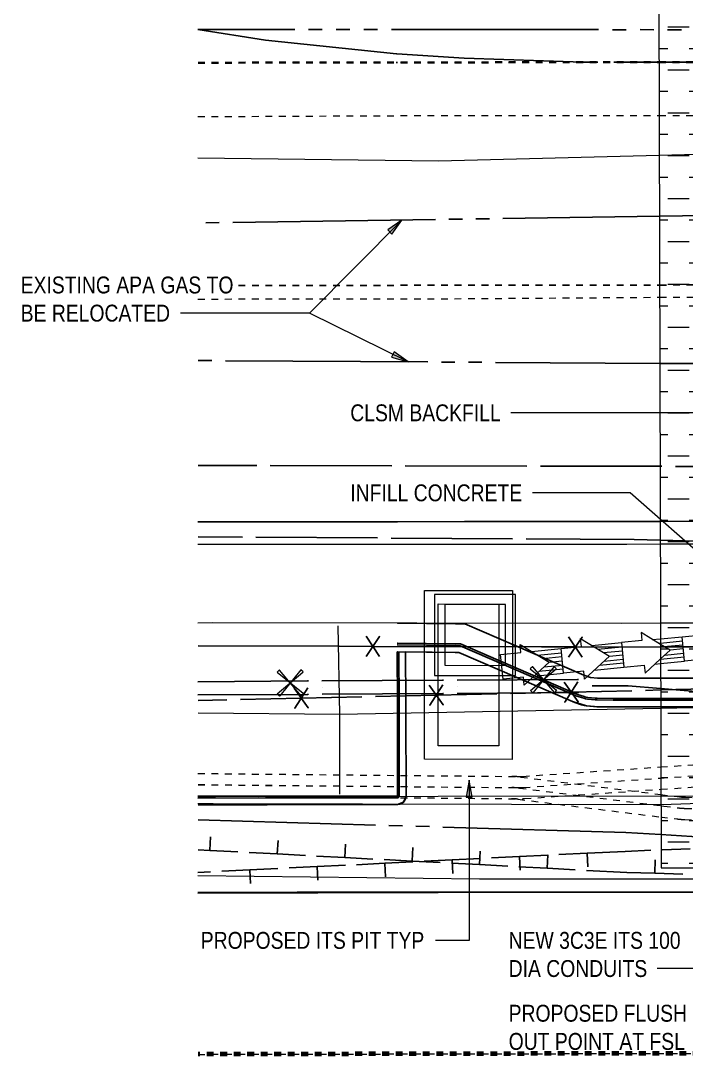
# Model space of a CAD drawing. Header units: metres. Extents: x 1 to 98, y 2 to 1697.
# Drawn here: x 5.67 to 15.53, y 1652.77 to 1668.07 of the extents above; entities that cross this region are included whole.
import ezdxf

# ---------------------------------------------------------------- set-up
doc = ezdxf.new("R2010")
doc.units = ezdxf.units.M
for name, pattern in [('ControlLine', [0.02, 0.0125, -0.0025, 0.0025, -0.0025]), ('Dashed', [0.0075, 0.005, -0.0025]), ('IMPORT-BDYS-Boundary _3_', [0.01, 0.009, -0.001]), ('IMPORT-BDYS-ProjBoundary', [0.008, 0.006, -0.002]), ('IMPORT-LNMK-LaneLine3 _3__2_', [0.012, 0.003, -0.009]), ('IMPORT-LNMK-LineCont _3_', [0.004, 0.001, -0.003]), ('IMPORT-LNMK-LineCont _3__2_', [0.004, 0.001, -0.003])]:
    doc.linetypes.add(name, pattern=pattern)
for name, color, linetype, lineweight in [('D-BDGE', 7, 'Continuous', 13), ('D-BDGE-LINE', 7, 'Continuous', 9), ('D-ENHA-TEXT', 7, 'Continuous', 9)]:
    doc.layers.add(name, color=color, linetype=linetype, lineweight=lineweight)
doc.styles.add('Arial Narrow_3', font='ARIALN.TTF', dxfattribs={"height": 0.25})

# ---------------------------------------------------------------- blocks, each defined once
blk = doc.blocks.new('T2DPAA-T2D-PWA-RW-M2D-000002_ControlLinesMinor_rvt-1-DRG-2871021 - GENERAL ARRANGEMENT PLAN')
at = {"layer": 'D-BDGE', "color": 150, "linetype": 'ControlLine', "lineweight": 35, "true_color": 0x0080ff}
for p, q in [((567.83, 1667.452), (574.656, 1667.461)), ((574.656, 1667.461), (576.256, 1667.463))]:
    blk.add_line(p, q, dxfattribs=at)
blk = doc.blocks.new('T2DPAA-T2D-PWA-SU-M2D-000003_250_dwg-40806560-DRG-2871021 - GENERAL ARRANGEMENT PLAN')
at = {"color": 253, "lineweight": 25, "true_color": 0xa3d0a3}
for p, q in [((20.907, 1575.642), (21.111, 1575.658)), ((21.315, 1575.675), (21.519, 1575.692)), ((17.238, 1575.341), (20.295, 1575.592)), ((20.499, 1575.608), (20.703, 1575.625)), ((14.385, 1575.108), (15.81, 1575.225)), ((16.014, 1575.241), (16.218, 1575.258)), ((16.422, 1575.275), (16.626, 1575.291)), ((16.83, 1575.308), (17.034, 1575.325))]:
    blk.add_line(p, q, dxfattribs=at)
at = {"color": 9, "lineweight": 25, "true_color": 0xd0d0a3}
for p, q in [((21.421, 1572.913), (19.113, 1572.689)), ((22.099, 1572.979), (21.421, 1572.913)), ((18.516, 1572.63), (18.317, 1572.611)), ((18.914, 1572.669), (18.715, 1572.65)), ((18.118, 1572.592), (15.132, 1572.301)), ((14.933, 1572.282), (14.734, 1572.262)), ((21.606, 1570.741), (22.17, 1570.784)), ((19.179, 1570.556), (21.606, 1570.741)), ((15.19, 1570.252), (18.182, 1570.48)), ((18.381, 1570.495), (18.581, 1570.51)), ((18.78, 1570.526), (18.979, 1570.541)), ((14.791, 1570.222), (14.991, 1570.237)), ((15.347, 1563.443), (17.971, 1563.582)), ((18.17, 1563.593), (18.37, 1563.603)), ((18.57, 1563.614), (18.77, 1563.625))]:
    blk.add_line(p, q, dxfattribs=at)
at = {"color": 151, "lineweight": 25, "true_color": 0xa3b9ff}
for p, q in [((23.329, 1569.352), (21.96, 1569.241)), ((21.734, 1569.223), (19.967, 1569.081)), ((21.761, 1569.225), (21.734, 1569.223)), ((19.767, 1569.065), (17.973, 1568.92)), ((17.774, 1568.904), (15.98, 1568.76)), ((15.78, 1568.744), (14.916, 1568.674)), ((22.658, 1568.181), (21.827, 1568.132)), ((17.851, 1567.837), (19.646, 1567.974)), ((15.857, 1567.686), (17.652, 1567.822)), ((15.003, 1567.621), (15.657, 1567.671))]:
    blk.add_line(p, q, dxfattribs=at)
at = {"color": 21, "lineweight": 25, "true_color": 0xdea3a3}
for p, q in [((22.015, 1565.923), (21.791, 1565.899)), ((15.626, 1565.249), (15.2, 1565.204))]:
    blk.add_line(p, q, dxfattribs=at)
at = {"color": 9, "lineweight": 25, "true_color": 0xd0a3d0}
for p, q in [((19.007, 1565.723), (19.007, 1565.723)), ((17.015, 1565.546), (17.015, 1565.546))]:
    blk.add_line(p, q, dxfattribs=at)
at = {"color": 41, "lineweight": 25, "true_color": 0xffd0a3}
for p, q in [((22.643, 1563.617), (22.23, 1563.566)), ((21.128, 1563.425), (20.715, 1563.37)), ((20.137, 1563.293), (19.724, 1563.238)), ((18.556, 1563.095), (18.972, 1563.108)), ((19.146, 1563.162), (18.733, 1563.107)), ((19.555, 1563.125), (19.972, 1563.137)), ((20.555, 1563.154), (20.971, 1563.166)), ((15.557, 1563.008), (15.974, 1563.02)), ((16.557, 1563.037), (16.973, 1563.049)), ((17.556, 1563.066), (17.973, 1563.078)), ((18.154, 1563.03), (17.741, 1562.975)), ((17.163, 1562.899), (16.75, 1562.844)), ((15.409, 1562.666), (15.594, 1562.691)), ((16.172, 1562.767), (15.759, 1562.713))]:
    blk.add_line(p, q, dxfattribs=at)
at = {"color": 151, "lineweight": 25, "true_color": 0xa3b9ff, "flags": 128}
blk.add_lwpolyline([(21.827, 1568.132), (21.44, 1568.11), (19.845, 1567.989)], dxfattribs=at)
at = {"color": 21, "lineweight": 25, "true_color": 0xdea3a3, "flags": 128}
for points in [[(21.961, 1566.558), (23.196, 1566.662), (23.555, 1566.692)], [(15.134, 1566.01), (17.216, 1566.176), (17.714, 1566.216), (20.206, 1566.414), (20.705, 1566.454), (21.148, 1566.489), (21.961, 1566.558)], [(20.592, 1566.595), (20.815, 1566.314), (20.817, 1566.312)], [(20.616, 1566.296), (20.791, 1566.609), (20.793, 1566.611)], [(17.602, 1566.357), (17.824, 1566.076), (17.827, 1566.074)], [(17.626, 1566.058), (17.801, 1566.371), (17.803, 1566.373)], [(23.582, 1566.088), (22.686, 1565.993), (22.015, 1565.923)], [(21.593, 1565.878), (20.698, 1565.784), (19.802, 1565.689)], [(20.582, 1565.922), (20.811, 1565.647), (20.813, 1565.645)], [(20.782, 1565.944), (20.615, 1565.627), (20.613, 1565.624)], [(18.593, 1565.713), (18.822, 1565.438), (18.824, 1565.436)], [(18.793, 1565.734), (18.626, 1565.417), (18.624, 1565.414)], [(19.604, 1565.668), (18.709, 1565.574), (17.813, 1565.48)], [(17.615, 1565.459), (16.72, 1565.364), (15.825, 1565.27)], [(16.604, 1565.503), (16.833, 1565.228), (16.836, 1565.226)], [(16.804, 1565.524), (16.637, 1565.207), (16.635, 1565.205)]]:
    blk.add_lwpolyline(points, dxfattribs=at)
at = {"color": 9, "lineweight": 25, "true_color": 0xd0a3d0, "flags": 128}
for points in [[(22.013, 1565.946), (22.946, 1565.944), (23.61, 1566.046)], [(18.999, 1565.821), (20.777, 1565.979), (20.791, 1565.98)], [(21, 1565.9), (21.529, 1565.946), (22.013, 1565.946)], [(17.006, 1565.644), (18.785, 1565.802), (18.799, 1565.803)], [(19.016, 1565.625), (20.795, 1565.783), (20.809, 1565.784)], [(15.177, 1565.482), (16.793, 1565.626), (16.807, 1565.627)], [(17.024, 1565.448), (18.803, 1565.606), (18.817, 1565.607)], [(15.193, 1565.286), (16.81, 1565.429), (16.824, 1565.431)]]:
    blk.add_lwpolyline(points, dxfattribs=at)
at = {"color": 9, "lineweight": 25, "true_color": 0xd0d0a3, "flags": 128}
for points in [[(22.196, 1563.789), (22.958, 1563.804), (23.793, 1563.891)], [(18.969, 1563.635), (21.675, 1563.779), (22.196, 1563.789)]]:
    blk.add_lwpolyline(points, dxfattribs=at)
at = {"color": 41, "lineweight": 25, "true_color": 0xffd0a3, "flags": 128}
for points in [[(21.155, 1563.226), (21.128, 1563.423), (21.128, 1563.425), (21.69, 1563.499), (22.064, 1563.546)], [(17.55, 1563.266), (17.556, 1563.068), (17.556, 1563.066), (17.14, 1563.054)], [(18.55, 1563.295), (18.556, 1563.097), (18.556, 1563.095), (18.139, 1563.083)], [(19.549, 1563.324), (19.555, 1563.126), (19.555, 1563.125), (19.139, 1563.112)], [(20.163, 1563.095), (20.137, 1563.292), (20.137, 1563.293), (20.55, 1563.348)], [(20.549, 1563.354), (20.555, 1563.155), (20.555, 1563.154), (20.138, 1563.142)], [(22.139, 1563.411), (22.15, 1563.213), (22.15, 1563.211)], [(15.551, 1563.208), (15.557, 1563.009), (15.557, 1563.008), (15.382, 1563.003)], [(16.551, 1563.237), (16.557, 1563.039), (16.557, 1563.037), (16.14, 1563.025)], [(19.172, 1562.963), (19.146, 1563.16), (19.146, 1563.162), (19.559, 1563.217)], [(21.138, 1563.171), (21.739, 1563.188), (22.15, 1563.211), (22.566, 1563.234)], [(17.189, 1562.701), (17.163, 1562.897), (17.163, 1562.899), (17.576, 1562.954)], [(18.181, 1562.832), (18.155, 1563.029), (18.154, 1563.03), (18.568, 1563.085)], [(16.198, 1562.569), (16.172, 1562.766), (16.172, 1562.767), (16.585, 1562.822)]]:
    blk.add_lwpolyline(points, dxfattribs=at)
blk = doc.blocks.new('T2DPAA-T2D-PWA-SU-M2D-000001_ExistingUtilities_rvt-1-DRG-2871021 - GENERAL ARRANGEMENT PLAN')
at = {"color": 254, "lineweight": 25, "true_color": 0xd0d0d0, "rotation": 355.285451560958}
blk.add_blockref('T2DPAA-T2D-PWA-SU-M2D-000003_250_dwg-40806560-DRG-2871021 - GENERAL ARRANGEMENT PLAN', (424.033, 99.349), dxfattribs=at)
blk = doc.blocks.new('T2DPAA-T2D-C3S-RW-M2D-100010_dwg-40802999-DRG-2871021 - GENERAL ARRANGEMENT PLAN')
at = {"color": 9, "lineweight": 25, "true_color": 0xc3c3c3}
for p, q in [((251.767, -121.945), (253.358, -121.812)), ((251.097, -122.001), (251.767, -121.945)), ((252.342, -128.72), (253.933, -128.587)), ((252.538, -131.033), (254.129, -130.903)), ((251.402, -131.084), (251.502, -131.107)), ((251.502, -131.107), (251.605, -131.109)), ((252.564, -131.332), (254.155, -131.202)), ((252.566, -131.357), (254.157, -131.227)), ((252.574, -131.456), (254.165, -131.327))]:
    blk.add_line(p, q, dxfattribs=at)
at = {"color": 9, "linetype": 'IMPORT-LNMK-LaneLine3 _3__2_', "lineweight": 25, "true_color": 0xc3c3c3}
blk.add_line((252.046, -125.233), (253.637, -125.1), dxfattribs=at)
at = {"color": 9, "lineweight": 25, "true_color": 0xc3c3c3, "flags": 128}
for points in [[(244.922, -122.026), (245.933, -122.099), (247.882, -122.14), (247.885, -122.14), (247.885, -122.14), (248.884, -122.125), (250.645, -122.036), (250.742, -122.029), (250.844, -122.021), (250.864, -122.02)], [(245.521, -129.292), (246.528, -129.207), (248.461, -129.045), (248.463, -129.045), (248.464, -129.045), (249.456, -128.962), (251.212, -128.815), (251.31, -128.807), (251.412, -128.798), (251.431, -128.797), (251.664, -128.777), (252.342, -128.72)], [(248.584, -130.54), (248.589, -130.54), (249.445, -130.479), (249.582, -130.469), (251.402, -131.084)], [(248.609, -130.839), (248.614, -130.839), (249.466, -130.778), (249.544, -130.772), (251.306, -131.368), (251.331, -131.375), (251.435, -131.399), (251.46, -131.404), (251.486, -131.406), (251.599, -131.409), (251.625, -131.408), (251.864, -131.389), (252.564, -131.332)], [(248.611, -130.864), (248.616, -130.864), (249.468, -130.803), (249.541, -130.798), (251.298, -131.391), (251.325, -131.399), (251.429, -131.423), (251.457, -131.429), (251.485, -131.431), (251.598, -131.434), (251.627, -131.433), (251.866, -131.414), (252.566, -131.357)], [(245.855, -133.34), (246.945, -133.249), (247.167, -133.23), (247.934, -133.166), (248.801, -133.094), (248.697, -131.876), (248.684, -131.723), (248.62, -130.964)], [(245.857, -133.365), (246.948, -133.273), (247.169, -133.255), (247.936, -133.191), (248.803, -133.118), (248.809, -133.117), (248.815, -133.114), (248.82, -133.11), (248.823, -133.104), (248.825, -133.098), (248.826, -133.091), (248.722, -131.874), (248.709, -131.721), (248.645, -130.962)], [(245.866, -133.464), (246.888, -133.379), (247.177, -133.355), (247.945, -133.29), (248.811, -133.218), (248.896, -133.174), (248.925, -133.083), (248.822, -131.866), (248.809, -131.712), (248.744, -130.955)], [(245.866, -133.464), (246.956, -133.373), (247.177, -133.355), (247.945, -133.29), (248.811, -133.218), (248.843, -133.211), (248.872, -133.196), (248.896, -133.174), (248.914, -133.147), (248.924, -133.116), (248.925, -133.083), (248.822, -131.866), (248.809, -131.712), (248.744, -130.955)], [(248.619, -130.964), (248.624, -130.963), (249.475, -130.903), (249.529, -130.899), (251.266, -131.486), (251.302, -131.497), (251.406, -131.521), (251.443, -131.528), (251.48, -131.531), (251.596, -131.534), (251.633, -131.533), (251.874, -131.514), (252.574, -131.456)], [(248.744, -130.955), (249.529, -130.899), (251.266, -131.486), (251.48, -131.531), (251.633, -131.533), (252.574, -131.456)], [(251.605, -131.109), (251.84, -131.09), (252.538, -131.033)], [(252.574, -131.456), (253.634, -131.37), (254.169, -131.326)], [(254.389, -133.912), (253.579, -134.124), (253.417, -134.138), (252.936, -134.178), (252.42, -134.221), (251.424, -134.304), (250.427, -134.387), (249.525, -134.462), (249.513, -134.463), (249.43, -134.47), (248.434, -134.553), (247.437, -134.636), (246.441, -134.719), (245.972, -134.758)]]:
    blk.add_lwpolyline(points, dxfattribs=at)
at = {"color": 9, "linetype": 'IMPORT-LNMK-LineCont _3__2_', "lineweight": 25, "true_color": 0xc3c3c3, "flags": 128}
blk.add_lwpolyline([(244.963, -122.515), (245.96, -122.431), (247.893, -122.269), (247.896, -122.269), (247.896, -122.269), (248.889, -122.186), (250.645, -122.039), (250.742, -122.031), (250.844, -122.022), (250.864, -122.02)], dxfattribs=at)
at = {"color": 9, "linetype": 'IMPORT-LNMK-LaneLine3 _3__2_', "lineweight": 25, "true_color": 0xc3c3c3, "flags": 128}
blk.add_lwpolyline([(245.234, -125.803), (246.236, -125.719), (248.169, -125.558), (248.171, -125.557), (248.172, -125.557), (249.164, -125.474), (250.92, -125.327), (251.018, -125.319), (251.12, -125.311), (251.139, -125.309), (251.372, -125.289), (252.046, -125.233)], dxfattribs=at)
blk = doc.blocks.new('T2DPAA-T2D-PWC-RW-M2D-100010_RoadDesign_rvt-1-DRG-2871021 - GENERAL ARRANGEMENT PLAN')
at = {"color": 9, "lineweight": 25, "true_color": 0xc3c3c3, "rotation": 355.285451560958}
blk.add_blockref('T2DPAA-T2D-C3S-RW-M2D-100010_dwg-40802999-DRG-2871021 - GENERAL ARRANGEMENT PLAN', (333.764, 1809.686), dxfattribs=at)
blk = doc.blocks.new('T2DPAA-T2D-PWA-SU-M2D-000002_dwg-40815123-DRG-2871021 - GENERAL ARRANGEMENT PLAN')
at = {"color": 254, "linetype": 'IMPORT-LNMK-LineCont _3_', "lineweight": 18, "true_color": 0xe1e1e1}
for p, q in [((32.427, 1553.671), (34.021, 1553.804)), ((32.655, 1550.988), (34.248, 1551.13))]:
    blk.add_line(p, q, dxfattribs=at)
at = {"color": 254, "lineweight": 18, "true_color": 0xe1e1e1}
for p, q in [((34.068, 1553.251), (32.477, 1553.079)), ((32.964, 1547.348), (34.558, 1547.483)), ((33.063, 1546.184), (34.657, 1546.322)), ((34.762, 1545.082), (33.17, 1544.92))]:
    blk.add_line(p, q, dxfattribs=at)
at = {"color": 254, "linetype": 'IMPORT-LNMK-LineCont _3_', "lineweight": 18, "true_color": 0xe1e1e1, "flags": 128}
for points in [[(25.621, 1553.092), (29.063, 1553.392), (32.427, 1553.671)], [(25.843, 1550.4), (29.224, 1550.681), (32.655, 1550.988)]]:
    blk.add_lwpolyline(points, dxfattribs=at)
at = {"color": 254, "lineweight": 18, "true_color": 0xe1e1e1, "flags": 128}
for points in [[(32.477, 1553.079), (29.224, 1552.728), (25.672, 1552.478)], [(26.142, 1546.782), (26.585, 1546.82), (32.469, 1547.305), (32.964, 1547.348)], [(26.237, 1545.624), (26.457, 1545.643), (32.481, 1546.134), (33.063, 1546.184)], [(28.538, 1543.268), (28.441, 1544.439), (28.309, 1545.747)], [(33.17, 1544.92), (28.441, 1544.439), (26.348, 1544.288)], [(33.279, 1543.631), (33.305, 1543.633), (33.979, 1543.684), (34.525, 1543.833), (34.857, 1543.964)], [(33.29, 1543.503), (33.303, 1543.505), (34.002, 1543.59), (34.527, 1543.725), (34.865, 1543.863)], [(26.449, 1543.06), (26.705, 1543.081), (33.279, 1543.631)], [(26.457, 1542.957), (26.68, 1542.976), (33.29, 1543.503)], [(26.567, 1541.63), (30.112, 1541.937), (34.172, 1542.278), (34.146, 1542.635)], [(26.545, 1541.895), (30.705, 1542.187), (34.566, 1542.507), (34.576, 1542.082)]]:
    blk.add_lwpolyline(points, dxfattribs=at)
blk = doc.blocks.new('T2DPAA-T2D-PWA-SU-M2D-000001_dwg-40815111-DRG-2871021 - GENERAL ARRANGEMENT PLAN')
at = {"color": 254, "linetype": 'IMPORT-BDYS-Boundary _3_', "lineweight": 18, "true_color": 0xe1e1e1}
blk.add_line((104.962, 1635.833), (114.514, 1636.639), dxfattribs=at)
blk = doc.blocks.new('T2DPAA-T2D-PWA-GN-XRF-000103_dwg-40807629-DRG-2871021 - GENERAL ARRANGEMENT PLAN')
at = {"color": 201, "linetype": 'IMPORT-BDYS-ProjBoundary', "lineweight": 70, "true_color": 0xe088ff, "flags": 128}
blk.add_lwpolyline([(345.066, 1489.775), (328.778, 1488.393), (322.042, 1487.824), (322.223, 1485.695), (312.671, 1484.889)], dxfattribs=at)
blk = doc.blocks.new('T2DPAA-T2D-PWA-SU-M2D-000100_Survey_rvt-1-DRG-2871021 - GENERAL ARRANGEMENT PLAN')
at = {"color": 254, "lineweight": 18, "true_color": 0xe1e1e1, "rotation": 355.285451560958}
for name, p in [('T2DPAA-T2D-PWA-SU-M2D-000002_dwg-40815123-DRG-2871021 - GENERAL ARRANGEMENT PLAN', (414.642, 120.923)), ('T2DPAA-T2D-PWA-SU-M2D-000001_dwg-40815111-DRG-2871021 - GENERAL ARRANGEMENT PLAN', (328.77, 31.098)), ('T2DPAA-T2D-PWA-GN-XRF-000103_dwg-40807629-DRG-2871021 - GENERAL ARRANGEMENT PLAN', (134.17, 198.604))]:
    blk.add_blockref(name, p, dxfattribs=at)
blk = doc.blocks.new('T2DPAA-T2D-C3S-SD-M2D-100010_250_dwg-40816791-DRG-2871021 - GENERAL ARRANGEMENT PLAN')
at = {"lineweight": 18}
for p, q in [((273.864, -133.822), (274.179, -133.765)), ((273.743, -133.844), (273.864, -133.822)), ((273.838, -133.891), (273.869, -133.886)), ((273.869, -133.886), (274.19, -133.827)), ((273.924, -133.933), (274.201, -133.882)), ((272.858, -134.006), (273.294, -133.926)), ((272.952, -134.053), (273.305, -133.989)), ((273.039, -134.094), (273.315, -134.044)), ((273.889, -134.12), (274.018, -133.98)), ((273.889, -134.125), (274.233, -134.062)), ((273.947, -134.057), (274.223, -134.007)), ((271.973, -134.167), (272.408, -134.088)), ((272.067, -134.214), (272.42, -134.15)), ((272.153, -134.256), (272.43, -134.205)), ((272.995, -134.288), (273.348, -134.224)), ((273.061, -134.219), (273.338, -134.168)), ((273.809, -134.204), (273.895, -134.188)), ((273.881, -134.127), (273.889, -134.125)), ((273.895, -134.188), (274.245, -134.125)), ((272.176, -134.38), (272.453, -134.33)), ((272.924, -134.366), (273.359, -134.286)), ((272.038, -134.527), (272.474, -134.448)), ((272.11, -134.45), (272.463, -134.385))]:
    blk.add_line(p, q, dxfattribs=at)
at = {"lineweight": 18, "flags": 128}
for points in [[(271.62, -133.29), (271.823, -135.782), (270.528, -135.888), (270.324, -133.396)], [(271.769, -134.54), (271.672, -133.344), (270.476, -133.442), (270.573, -134.638)], [(271.437, -133.506), (271.608, -135.599), (270.711, -135.672), (270.54, -133.579)], [(271.608, -134.403), (271.534, -133.506), (270.637, -133.579), (270.711, -134.476)]]:
    blk.add_lwpolyline(points, close=True, dxfattribs=at)
for points in [[(274.904, -133.819), (274.564, -134.188), (274.542, -134.07), (274.245, -134.125), (274.179, -133.765), (274.477, -133.711), (274.455, -133.593), (274.904, -133.819), (275.097, -133.783)], [(273.871, -133.906), (273.57, -133.755), (273.591, -133.872), (273.294, -133.926), (273.359, -134.286), (273.657, -134.232), (273.678, -134.349), (273.889, -134.12)], [(273.133, -134.142), (272.793, -134.511), (272.771, -134.393), (272.474, -134.448), (272.408, -134.088), (272.706, -134.034), (272.684, -133.916), (273.133, -134.142), (273.327, -134.106)], [(274.212, -133.945), (274.018, -133.98), (273.871, -133.906)], [(272.248, -134.303), (271.908, -134.672), (271.886, -134.555), (271.589, -134.609), (271.523, -134.249), (271.82, -134.195), (271.799, -134.078), (272.248, -134.303), (272.441, -134.268)]]:
    blk.add_lwpolyline(points, dxfattribs=at)
blk = doc.blocks.new('T2DPAA-T2D-C3S-SD-XRF-100099_250_dwg-40820996-DRG-2871021 - GENERAL ARRANGEMENT PLAN')
at = {"lineweight": 18}
for p, q in [((130.622, 3173.335), (130.622, 3173.335)), ((126.889, 3172.977), (126.889, 3172.977))]:
    blk.add_line(p, q, dxfattribs=at)
at = {"lineweight": 18, "flags": 128}
for points in [[(130.829, 3173.195), (130.799, 3173.159), (130.448, 3173.509), (130.445, 3173.512), (130.415, 3173.476), (130.826, 3173.197)], [(130.481, 3173.128), (130.445, 3173.158), (130.796, 3173.509), (130.798, 3173.512), (130.762, 3173.542), (130.484, 3173.131)], [(127.096, 3172.837), (127.066, 3172.801), (126.715, 3173.151), (126.712, 3173.154), (126.682, 3173.118), (127.093, 3172.84)], [(126.748, 3172.77), (126.712, 3172.8), (127.063, 3173.151), (127.065, 3173.155), (127.029, 3173.184), (126.751, 3172.774)]]:
    blk.add_lwpolyline(points, close=True, dxfattribs=at)
blk = doc.blocks.new('T2DPAA-T2D-PWC-SD-M2D-100001_ProposedDrainage_rvt-1-DRG-2871021 - GENERAL ARRANGEMENT PLAN')
at = {"lineweight": 18, "rotation": 355.285451560958}
for name, p in [('T2DPAA-T2D-C3S-SD-M2D-100010_250_dwg-40816791-DRG-2871021 - GENERAL ARRANGEMENT PLAN', (312.739, 1814.801)), ('T2DPAA-T2D-C3S-SD-XRF-100099_250_dwg-40820996-DRG-2871021 - GENERAL ARRANGEMENT PLAN', (181.942, -1493.544))]:
    blk.add_blockref(name, p, dxfattribs=at)
blk = doc.blocks.new('T2DPAA-T2D-C3S-TT-XRF-100101_dwg-40804724-DRG-2871021 - GENERAL ARRANGEMENT PLAN')
at = {"color": 191, "linetype": 'Dashed', "lineweight": 18, "true_color": 0xbf7fff}
for p, q in [((249.255, -128.248), (249.297, -128.25)), ((249.298, -128.25), (249.515, -128.259))]:
    blk.add_line(p, q, dxfattribs=at)
at = {"color": 191, "linetype": 'Dashed', "lineweight": 18, "true_color": 0xbf7fff, "flags": 128}
for points in [[(249.207, -127.675), (249.679, -127.604), (249.76, -127.594), (249.89, -127.584), (250.158, -127.562), (250.199, -127.559), (250.203, -127.558), (250.248, -127.555), (250.798, -127.508)], [(247.181, -127.983), (247.513, -127.932), (247.577, -127.923), (247.9, -127.874), (248.888, -127.724), (249.207, -127.675)], [(249.221, -127.84), (249.704, -127.767), (249.773, -127.759), (249.903, -127.748), (250.171, -127.727), (250.213, -127.723), (250.216, -127.723), (250.262, -127.719), (250.812, -127.672)], [(247.206, -128.146), (247.538, -128.095), (247.601, -128.086), (247.925, -128.037), (248.913, -127.887), (249.221, -127.84)], [(249.235, -128.005), (249.728, -127.93), (249.786, -127.923), (249.917, -127.913), (250.185, -127.891), (250.226, -127.888), (250.23, -127.887), (250.275, -127.883), (250.826, -127.837)], [(242.384, -128.336), (242.932, -128.296), (243.93, -128.223), (244.927, -128.15), (245.522, -128.107), (245.924, -128.077), (246.922, -128.004), (247.117, -127.99)], [(242.384, -128.335), (244.294, -128.196), (245.473, -128.11), (245.62, -128.099), (247.019, -127.997)], [(247.152, -127.995), (249.082, -128.075), (249.241, -128.082)], [(247.231, -128.309), (247.562, -128.259), (247.626, -128.249), (247.949, -128.2), (248.938, -128.05), (249.235, -128.005)], [(249.241, -128.082), (249.304, -128.085), (249.522, -128.094)], [(249.606, -128.093), (250.163, -128.06), (250.232, -128.055), (250.243, -128.055)], [(242.398, -128.501), (242.944, -128.461), (243.942, -128.388), (244.939, -128.315), (245.534, -128.271), (245.936, -128.242), (246.934, -128.169), (247.129, -128.154)], [(242.398, -128.499), (244.307, -128.36), (245.485, -128.274), (245.632, -128.264), (247.031, -128.162)], [(247.145, -128.16), (249.075, -128.24), (249.255, -128.248)], [(249.616, -128.258), (250.173, -128.224), (250.242, -128.22), (250.255, -128.219)], [(242.412, -128.665), (242.957, -128.625), (243.954, -128.552), (244.951, -128.479), (245.546, -128.436), (245.949, -128.406), (246.946, -128.333), (247.141, -128.319), (247.204, -128.313)], [(242.412, -128.664), (244.319, -128.525), (245.497, -128.439), (245.644, -128.428), (247.043, -128.326)], [(247.138, -128.325), (249.068, -128.405), (249.269, -128.414)], [(249.626, -128.422), (250.183, -128.389), (250.252, -128.385), (250.267, -128.384)], [(249.269, -128.414), (249.29, -128.414), (249.508, -128.423)]]:
    blk.add_lwpolyline(points, dxfattribs=at)
at = {"color": 191, "linetype": 'Dashed', "lineweight": 18, "true_color": 0xbf7fff}
for centre, radius, start, end in [((247.104, -129.159), 1.165, 91.5263, 94.1718), ((247.104, -129.159), 1.165, 87.6115, 91.5263), ((247.056, -127.157), 0.835, 274.1858, 277.3053), ((247.056, -127.157), 0.835, 277.3053, 278.6269), ((249.556, -127.259), 0.835, 267.6115, 271.0616), ((249.556, -127.259), 0.835, 271.0616, 273.4362), ((247.104, -129.159), 1, 91.5263, 94.1718), ((247.104, -129.159), 1, 87.6115, 91.5263), ((247.056, -127.157), 1, 274.1858, 277.3053), ((247.056, -127.157), 1, 277.3053, 278.6269), ((247.104, -129.159), 0.835, 91.5263, 94.1718), ((247.104, -129.159), 0.835, 87.6115, 91.5263), ((247.056, -127.157), 1.165, 277.3053, 278.6269), ((249.556, -127.259), 1, 267.6115, 271.0616), ((249.556, -127.259), 1, 271.0616, 273.4362), ((249.556, -127.259), 1.165, 267.6115, 271.0616), ((249.556, -127.259), 1.165, 271.0616, 273.4362)]:
    blk.add_arc(centre, radius, start, end, dxfattribs=at)
blk = doc.blocks.new('T2DPAA-T2D-PWC-TT-M2D-100010_ProposedITS_rvt-1-DRG-2871021 - GENERAL ARRANGEMENT PLAN')
at = {"color": 191, "lineweight": 18, "true_color": 0xbf7fff, "rotation": 355.285451560958}
blk.add_blockref('T2DPAA-T2D-C3S-TT-XRF-100101_dwg-40804724-DRG-2871021 - GENERAL ARRANGEMENT PLAN', (336.812, 1804.751), dxfattribs=at)

msp = doc.modelspace()

# ---------------------------------------------------------------- hatches: boundary and pattern name
at = {"layer": 'D-BDGE-LINE'}
h = msp.add_hatch(dxfattribs=at)
h.set_pattern_fill('FP_4', color=256, style=0, pattern_type=2)
h.set_pattern_definition([(0, (-1228.7157, -1313.344), (0.3175, 0.3175), [0.3175, -0.3175])])
h.paths.add_polyline_path([(26.8219, 1655.4078), (27.7017, 1655.41), (27.6991, 1656.46), (27.4695, 1657.5303), (26.5056, 1657.529), (26.5025, 1659.7299), (27.3592, 1659.7311), (27.2662, 1690.444), (25.6662, 1690.444), (25.7691, 1656.4552), (26.8193, 1656.4578), (26.8202, 1656.098)])
h.paths.add_polyline_path([(15.1516, 1655.5308), (16.7516, 1655.5344), (16.6669, 1690.2374), (15.0665, 1690.3855), (15.134, 1662.7518)])
at = {"layer": 'D-ENHA-TEXT'}
for points in [[(11.3104, 1665.1232), (11.1032, 1664.9765), (11.1659, 1664.9145)], [(11.4059, 1663.0214), (11.2014, 1663.1718), (11.1623, 1663.0928)], [(12.3088, 1656.8291), (12.2647, 1656.5791), (12.3529, 1656.5791)]]:
    msp.add_hatch(color=256, dxfattribs=at).paths.add_polyline_path(points)

# ---------------------------------------------------------------- linework, layer by layer
at = {"layer": 'D-BDGE', "lineweight": 18}
for p, q in [((15.0665, 1690.3855), (15.1516, 1655.5308)), ((15.1516, 1655.5308), (16.7516, 1655.5344))]:
    msp.add_line(p, q, dxfattribs=at)
at = {"layer": 'D-ENHA-TEXT'}
for p, q in [((11.3104, 1665.1232), (9.9455, 1663.7443)), ((11.3104, 1665.1232), (11.1032, 1664.9765)), ((11.1659, 1664.9145), (11.3104, 1665.1232)), ((11.1032, 1664.9765), (11.1659, 1664.9145)), ((8.9935, 1663.7443), (8.0344, 1663.7443)), ((9.9455, 1663.7443), (8.9935, 1663.7443)), ((9.9455, 1663.7443), (8.9935, 1663.7443)), ((11.4059, 1663.0214), (9.9455, 1663.7443)), ((11.2014, 1663.1718), (11.1623, 1663.0928)), ((11.1623, 1663.0928), (11.4059, 1663.0214)), ((11.4059, 1663.0214), (11.2014, 1663.1718)), ((12.9355, 1662.2681), (12.9286, 1662.2681)), ((15.6311, 1662.2681), (12.9355, 1662.2681)), ((14.0255, 1661.0834), (13.2461, 1661.0834)), ((14.6935, 1661.0834), (14.0255, 1661.0834)), ((18.579, 1657.661), (14.6935, 1661.0834)), ((12.3088, 1656.8291), (12.2647, 1656.5791)), ((12.3529, 1656.5791), (12.3088, 1656.8291)), ((12.3088, 1656.8291), (12.3088, 1654.4568)), ((12.2647, 1656.5791), (12.3529, 1656.5791)), ((11.8513, 1654.4568), (11.8127, 1654.4568)), ((12.3088, 1654.4568), (11.8513, 1654.4568)), ((15.6507, 1654.04), (15.0952, 1654.04))]:
    msp.add_line(p, q, dxfattribs=at)

# ---------------------------------------------------------------- block references
at = {"color": 254, "lineweight": 5, "true_color": 0xe1e1e1}
msp.add_blockref('T2DPAA-T2D-PWA-SU-M2D-000100_Survey_rvt-1-DRG-2871021 - GENERAL ARRANGEMENT PLAN', (-559.5337, 0), dxfattribs=at)
at = {"lineweight": 5}
for name in ['T2DPAA-T2D-PWC-RW-M2D-100010_RoadDesign_rvt-1-DRG-2871021 - GENERAL ARRANGEMENT PLAN', 'T2DPAA-T2D-PWA-SU-M2D-000001_ExistingUtilities_rvt-1-DRG-2871021 - GENERAL ARRANGEMENT PLAN', 'T2DPAA-T2D-PWC-SD-M2D-100001_ProposedDrainage_rvt-1-DRG-2871021 - GENERAL ARRANGEMENT PLAN', 'T2DPAA-T2D-PWA-RW-M2D-000002_ControlLinesMinor_rvt-1-DRG-2871021 - GENERAL ARRANGEMENT PLAN']:
    msp.add_blockref(name, (-559.5337, 0), dxfattribs=at)
at = {"color": 191, "lineweight": 5, "true_color": 0xbf7fff}
msp.add_blockref('T2DPAA-T2D-PWC-TT-M2D-100010_ProposedITS_rvt-1-DRG-2871021 - GENERAL ARRANGEMENT PLAN', (-559.5337, 0), dxfattribs=at)

# ---------------------------------------------------------------- next in the draw order: texts
at = {"layer": 'D-ENHA-TEXT', "char_height": 0.25, "attachment_point": 1, "style": 'Arial Narrow_3', "bg_fill": 3, "box_fill_scale": 1, "bg_fill_color": 256, "bg_fill_true_color": 13158600, "bg_fill_transparency": 0}
for s, insert in [('EXISTING APA GAS TO', (5.6685, 1664.286)), ('BE RELOCATED', (5.6685, 1663.8693)), ('CLSM BACKFILL', (10.5495, 1662.3931)), ('INFILL CONCRETE', (10.5495, 1661.2084)), ('PROPOSED ITS PIT TYP', (8.3355, 1654.5818)), ('NEW 3C3E ITS 100 ', (12.8947, 1654.5818)), ('DIA CONDUITS', (12.8947, 1654.165)), ('PROPOSED FLUSH ', (12.8947, 1653.5028)), ('OUT POINT AT FSL', (12.8947, 1653.0861))]:
    msp.add_mtext(s, dxfattribs=dict(at, insert=insert))

doc.saveas('drawing.dxf')
